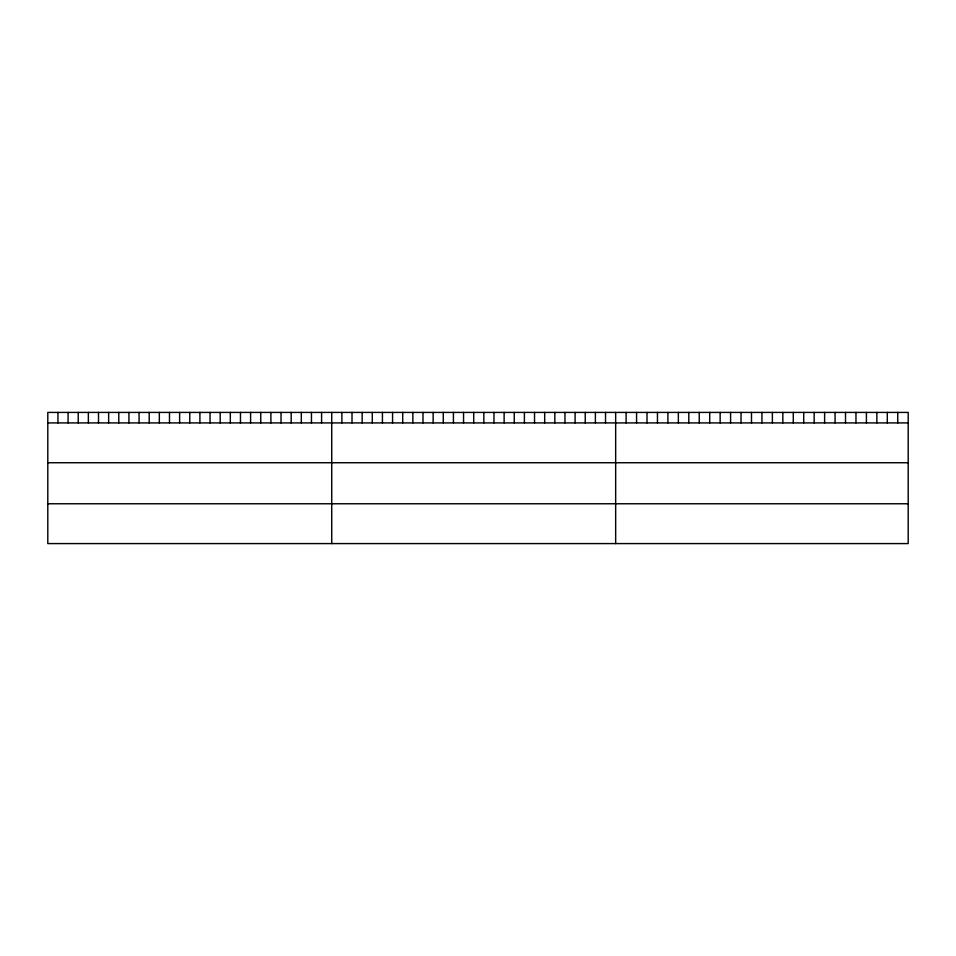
<?xml version="1.0" encoding="UTF-8"?>
<svg xmlns="http://www.w3.org/2000/svg" width="956" height="956" viewBox="0 0 956 956"><rect width="100%" height="100%" fill="white"/><g stroke="black" fill="none" stroke-linecap="round" stroke-linejoin="round"><path stroke-width="1.43" d="M908.2 422.911L908.2 543.582L47.8 543.582L47.8 412.418L908.2 412.418L908.2 422.911L47.8 422.911M47.8 462.74L908.2 462.74M47.8 503.764L908.2 503.764M897.756 412.418L897.756 422.911M887.299 412.418L887.299 422.911M876.855 412.418L876.855 422.911M866.411 412.418L866.411 422.911M855.967 412.418L855.967 422.911M845.51 412.418L845.51 422.911M835.066 412.418L835.066 422.911M824.622 412.418L824.622 422.911M814.165 412.418L814.165 422.911M803.721 412.418L803.721 422.911M793.277 412.418L793.277 422.911M782.833 412.418L782.833 422.911M772.376 412.418L772.376 422.911M761.932 412.418L761.932 422.911M751.488 412.418L751.488 422.911M741.031 412.418L741.031 422.911M730.587 412.418L730.587 422.911M720.143 412.418L720.143 422.911M709.699 412.418L709.699 422.911M699.242 412.418L699.242 422.911M688.798 412.418L688.798 422.911M678.354 412.418L678.354 422.911M667.897 412.418L667.897 422.911M657.453 412.418L657.453 422.911M647.009 412.418L647.009 422.911M636.565 412.418L636.565 422.911M626.108 412.418L626.108 422.911M615.664 412.418L615.664 543.582M605.518 412.418L605.518 422.911M595.385 412.418L595.385 422.911M585.239 412.418L585.239 422.911M575.106 412.418L575.106 422.911M564.96 412.418L564.96 422.911M554.827 412.418L554.827 422.911M544.681 412.418L544.681 422.911M534.535 412.418L534.535 422.911M524.402 412.418L524.402 422.911M514.256 412.418L514.256 422.911M504.123 412.418L504.123 422.911M493.977 412.418L493.977 422.911M483.844 412.418L483.844 422.911M473.698 412.418L473.698 422.911M463.552 412.418L463.552 422.911M453.419 412.418L453.419 422.911M443.273 412.418L443.273 422.911M433.14 412.418L433.14 422.911M422.994 412.418L422.994 422.911M412.861 412.418L412.861 422.911M402.715 412.418L402.715 422.911M392.569 412.418L392.569 422.911M382.436 412.418L382.436 422.911M372.29 412.418L372.29 422.911M362.157 412.418L362.157 422.911M352.011 412.418L352.011 422.911M341.878 412.418L341.878 422.911M331.732 412.418L331.732 543.582M321.586 412.418L321.586 422.911M311.453 412.418L311.453 422.911M301.307 412.418L301.307 422.911M291.174 412.418L291.174 422.911M281.028 412.418L281.028 422.911M270.895 412.418L270.895 422.911M260.749 412.418L260.749 422.911M250.603 412.418L250.603 422.911M240.47 412.418L240.47 422.911M230.324 412.418L230.324 422.911M220.191 412.418L220.191 422.911M210.045 412.418L210.045 422.911M199.912 412.418L199.912 422.911M189.766 412.418L189.766 422.911M179.62 412.418L179.62 422.911M169.487 412.418L169.487 422.911M159.341 412.418L159.341 422.911M149.208 412.418L149.208 422.911M139.062 412.418L139.062 422.911M128.929 412.418L128.929 422.911M118.783 412.418L118.783 422.911M108.637 412.418L108.637 422.911M98.504 412.418L98.504 422.911M88.358 412.418L88.358 422.911M78.225 412.418L78.225 422.911M68.079 412.418L68.079 422.911M57.946 412.418L57.946 422.911"/></g></svg>
